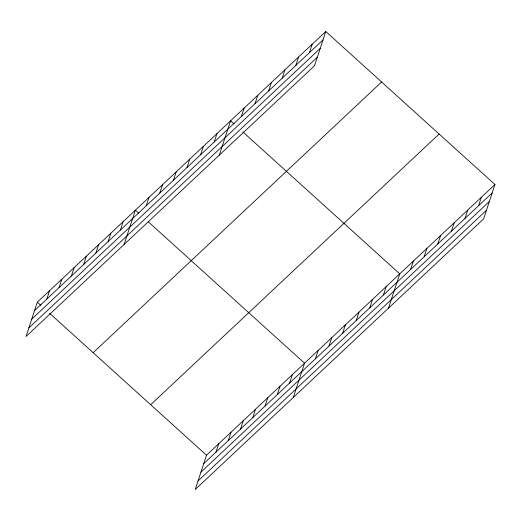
<?xml version="1.0" encoding="UTF-8"?>
<svg xmlns="http://www.w3.org/2000/svg" width="521" height="521" viewBox="0 0 521 521"><rect width="100%" height="100%" fill="white"/><g stroke="black" fill="none" stroke-linecap="round" stroke-linejoin="round"><path stroke-width="0.78" d="M325.768 31.494L37.323 302.2L26.05 336.481L314.502 65.776L325.768 31.494L494.95 184.519L483.677 218.8L195.232 489.506L206.498 455.224L494.95 184.519M46.818 299.087L49.58 290.698M59.081 287.585L61.836 279.191M71.338 276.078L74.099 267.683M83.594 264.57L86.356 256.182M95.857 253.069L98.619 244.675M108.114 241.562L110.875 233.174M120.377 230.061L123.132 221.666M124.122 244.44L135.395 210.165L138.886 213.317M146.232 205.788L148.993 197.4M159.83 193.03L162.591 184.636M173.428 180.266L176.189 171.878M187.026 167.508L189.787 159.113M200.624 154.744L203.385 146.355M214.222 141.986L216.983 133.591M219.315 155.108L230.582 120.826L234.072 123.985M241.418 116.457L244.18 108.068M255.016 103.699L257.778 95.304M268.621 90.934L271.376 82.546M282.219 78.176L284.974 69.781M295.817 65.412L298.572 57.023M309.415 52.654L312.17 44.259M216 452.111L218.761 443.723M228.257 440.61L231.018 432.215M240.52 429.102L243.274 420.707M252.776 417.595L255.537 409.206M265.039 406.093L267.794 397.699M277.296 394.586L280.057 386.198M289.552 383.085L292.314 374.69M293.303 397.464L304.57 363.183L148.185 221.731M315.413 358.813L318.168 350.425M329.012 346.055L331.766 337.66M342.61 333.29L345.371 324.902M356.208 320.532L358.969 312.138M369.806 307.768L372.567 299.38M383.404 295.01L386.165 286.615M388.49 308.132L399.763 273.851L242.793 131.878M410.6 269.481L413.361 261.093M424.198 256.723L426.959 248.328M437.796 243.958L440.558 235.57M451.394 231.2L454.156 222.806M464.993 218.436L467.754 210.048M478.591 205.678L481.352 197.283M34.562 310.594L323.013 39.889M31.755 319.132L320.2 48.433M28.857 327.937L317.309 57.232M93.148 352.697L381.6 81.992M150.673 404.726L439.118 134.021M203.744 463.618L492.189 192.913M200.93 472.156L489.382 201.458M198.039 480.961L486.49 210.256M37.323 302.2L40.807 305.358M49.534 313.245L206.498 455.224"/></g></svg>
